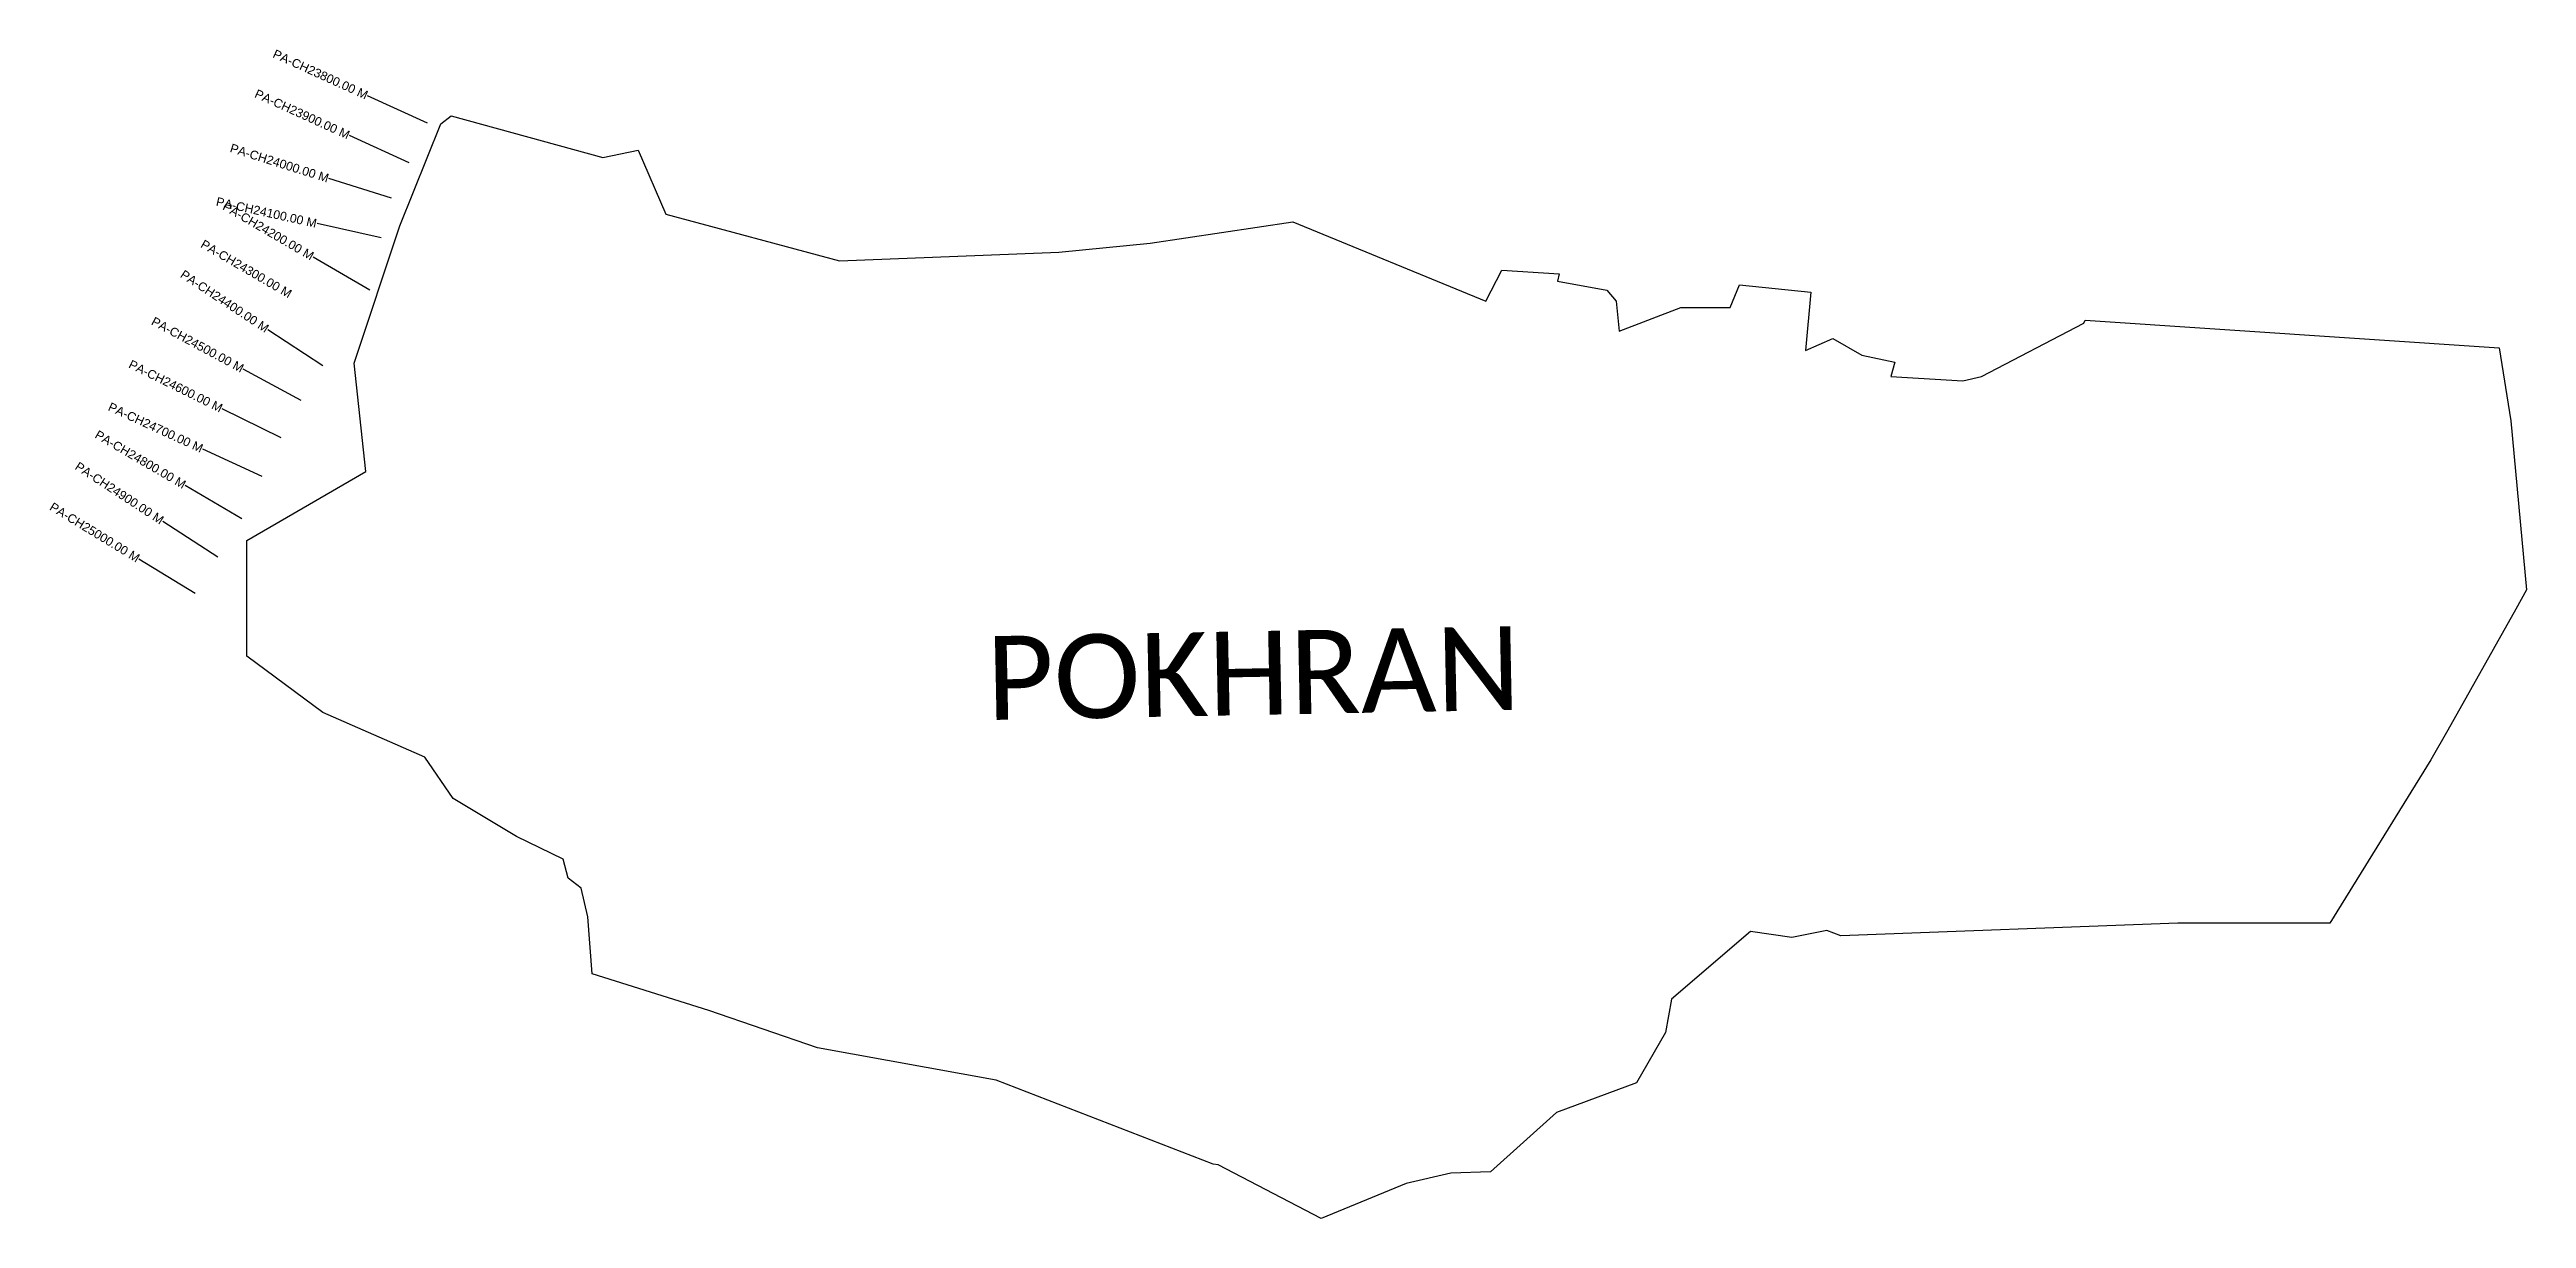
# Model space of a CAD drawing. Header units: metres. Extents: x 257193 to 262850, y 2205558 to 2208230.
import ezdxf
from ezdxf.enums import TextEntityAlignment as Align

# ---------------------------------------------------------------- set-up
doc = ezdxf.new("R2010")
doc.units = ezdxf.units.M
for name, color, linetype in [('CS', 134, 'Continuous'), ('CSMark', 6, 'Continuous'), ('VILLAGE NAME', 250, 'Continuous')]:
    doc.layers.add(name, color=color, linetype=linetype)
doc.styles.add('DynamicDimensions', font='arial.ttf')
doc.styles.get("Standard").update_dxf_attribs({"font": 'simplex.shx'})

msp = doc.modelspace()

# ---------------------------------------------------------------- linework, layer by layer
at = {"color": 6, "flags": 128}
msp.add_lwpolyline([(258110.3, 2208077.8), (258456.5, 2207982.6), (258537.5, 2207999.3), (258601, 2207853.3), (258997.5, 2207746.8), (259325.4, 2207759.7), (259498.1, 2207766.4), (259707.3, 2207786.7), (260032.8, 2207835.7), (260473.3, 2207654.3), (260510.5, 2207725), (260641.4, 2207716.9), (260637.5, 2207700.1), (260750.1, 2207679.6), (260771.6, 2207654.5), (260778, 2207586.3), (260919.1, 2207639.7), (261031.6, 2207640.3), (261052.9, 2207691.8), (261216.3, 2207675), (261204.1, 2207542.1), (261266.3, 2207569), (261332.3, 2207531.4), (261408.1, 2207514.9), (261398.4, 2207482.6), (261562.8, 2207472.7), (261606.1, 2207482.6), (261839.8, 2207604.1), (261842.8, 2207611), (262788.3, 2207547.5), (262814.5, 2207381), (262850.5, 2206995), (262826.2, 2206950.8), (262670.8, 2206674.1), (262631.7, 2206606.4), (262401.7, 2206233.3), (262054.3, 2206233.1), (261284.1, 2206203.9), (261252.3, 2206216.4), (261172.6, 2206200), (261078.1, 2206214.2), (260897.9, 2206059.6), (260883.7, 2205983.1), (260817.4, 2205868.2), (260635.3, 2205800.8), (260484.5, 2205664.9), (260393.5, 2205661.5), (260291.6, 2205638), (260097.9, 2205558.2), (259862.2, 2205681.1), (259850.6, 2205682.5), (259355.2, 2205874.4), (258947.3, 2205948), (258698.8, 2206033.3), (258432.2, 2206117.4), (258422.6, 2206247.2), (258407.5, 2206312.9), (258377.4, 2206335.9), (258366.1, 2206379.1), (258259.6, 2206431.4), (258114.8, 2206518.3), (258050.4, 2206612.7), (257817.6, 2206714.3), (257643.5, 2206842.9), (257643.5, 2207107.4), (257915.2, 2207265), (257889.2, 2207512.5), (257993.5, 2207826.7), (258086.7, 2208059.9), (258110.3, 2208077.8)], dxfattribs=at)
at = {"layer": 'CS'}
for p, q in [((258056, 2208061.6), (257919.5, 2208123.8)), ((258014.5, 2207970.6), (257878.1, 2208032.8)), ((257974.1, 2207889.6), (257831.1, 2207934.7)), ((257950.4, 2207799.2), (257804, 2207831.8)), ((257924.7, 2207679.8), (257795.1, 2207755.3)), ((257817.2, 2207506.7), (257692, 2207589.3)), ((257767.5, 2207427.7), (257635.5, 2207499)), ((257721.8, 2207341.9), (257587.3, 2207408.2)), ((257679.1, 2207253.7), (257542.9, 2207316.4)), ((257632.2, 2207157.1), (257502.8, 2207233)), ((257577.4, 2207069.2), (257451.9, 2207151.3)), ((257525.4, 2206986.6), (257397.4, 2207064.7))]:
    msp.add_line(p, q, dxfattribs=at)

# ---------------------------------------------------------------- texts
at = {"layer": 'CSMark', "style": 'DynamicDimensions'}
for s, rotation, p in [('PA-CH23800.00 M', 335.4916, (257918.6, 2208124.2)), ('PA-CH23900.00 M', 335.4916, (257877.1, 2208033.2)), ('PA-CH24000.00 M', 342.4997, (257830.1, 2207935)), ('PA-CH24100.00 M', 347.4581, (257803, 2207832)), ('PA-CH24200.00 M', 329.7708, (257794.3, 2207755.8)), ('PA-CH24300.00 M', 329.7708, (257743.9, 2207669.4)), ('PA-CH24400.00 M', 326.6087, (257691.1, 2207589.8)), ('PA-CH24500.00 M', 331.626, (257634.6, 2207499.4)), ('PA-CH24600.00 M', 333.7487, (257586.4, 2207408.7)), ('PA-CH24700.00 M', 335.2733, (257542, 2207316.8)), ('PA-CH24800.00 M', 329.622, (257502, 2207233.5)), ('PA-CH24900.00 M', 326.8239, (257451, 2207151.8)), ('PA-CH25000.00 M', 328.6157, (257396.5, 2207065.2))]:
    msp.add_text(s, height=20, rotation=rotation, dxfattribs=at).set_placement(p, align=Align.MIDDLE_RIGHT)
at = {"layer": 'VILLAGE NAME', "insert": (259331, 2206888.6), "char_height": 191.456, "attachment_point": 1, "rotation": 1.1028}
msp.add_mtext_dynamic_manual_height_columns('{\\fCalibri|b0|i0|c0|p34;POKHRAN}', width=1279.793, gutter_width=957.3, heights=[0], dxfattribs=at)

doc.saveas('drawing.dxf')
